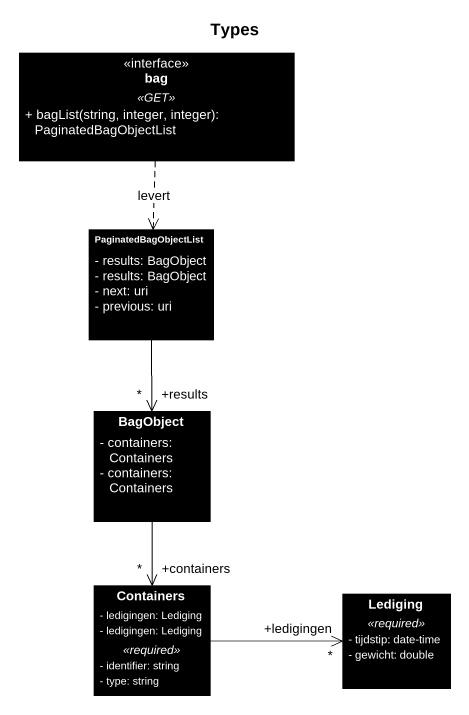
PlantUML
@startuml
title Types
hide circle
hide empty members
skinparam classAttributeIconSize 0
interface bag #000000 {
  .. <<GET>> ..
  + bagList(string, integer, integer): PaginatedBagObjectList
}
class PaginatedBagObjectList #000000 {
  - results: BagObject
  - results: BagObject
  - next: uri
  - previous: uri
}
class BagObject #000000 {
  - containers: Containers
  - containers: Containers
}
class Containers #000000 {
  - ledigingen: Lediging
  - ledigingen: Lediging
  .. <<required>> ..
  - identifier: string
  - type: string
}
class Lediging #000000 {
  .. <<required>> ..
  - tijdstip: date-time
  - gewicht: double
}
bag ..> PaginatedBagObjectList : levert
PaginatedBagObjectList --> "+results\n*" BagObject
BagObject --> "+containers\n*" Containers
Containers -right-> "+ledigingen\n*" Lediging
@enduml
